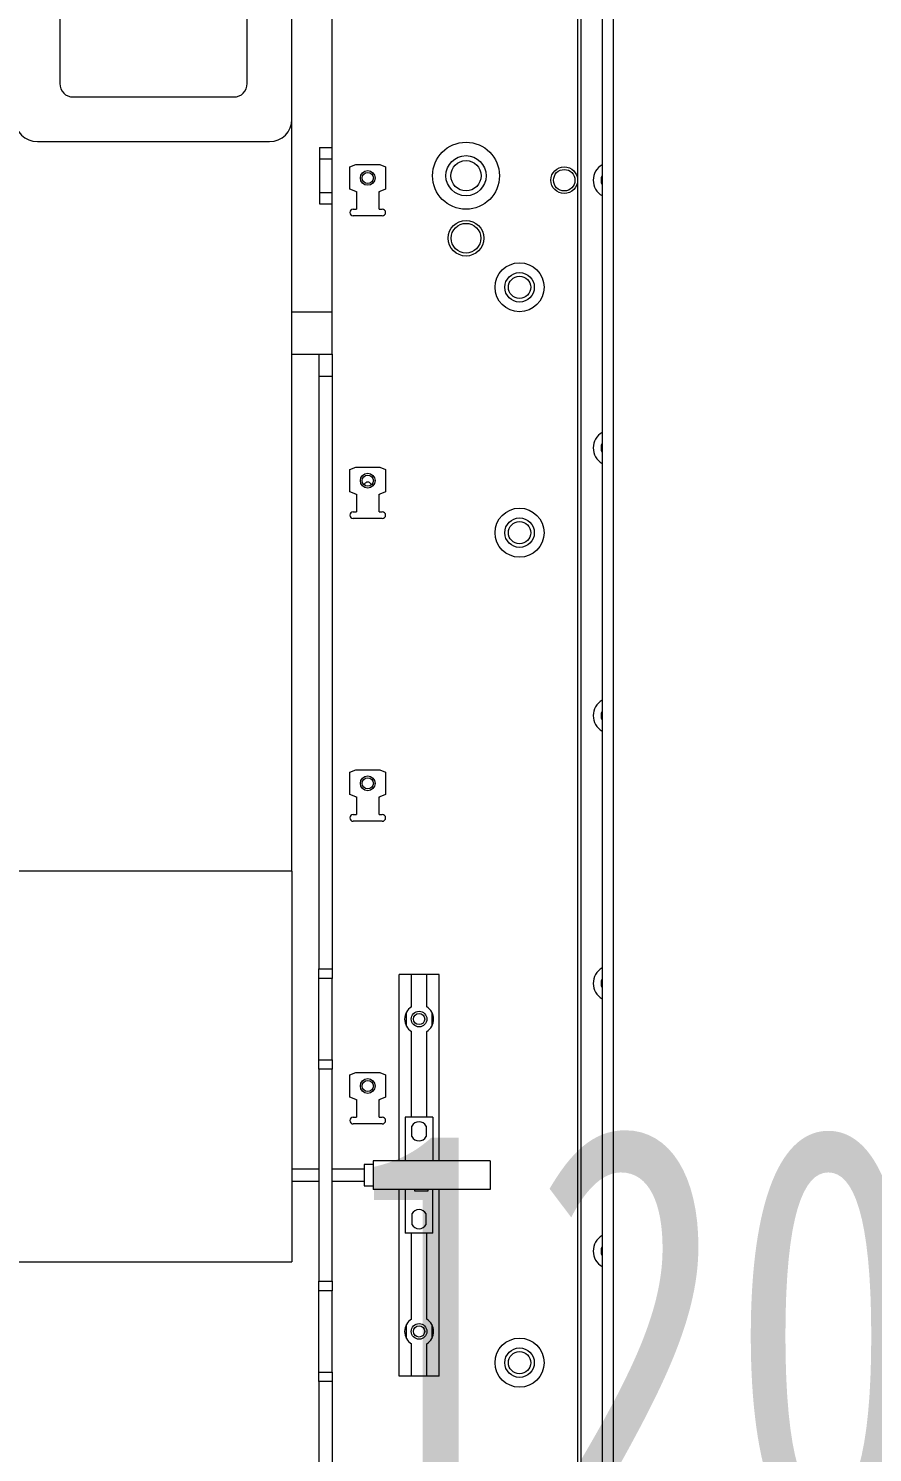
# Model space of a CAD drawing. Header units: millimetres. Extents: x 169 to 14583, y -399 to 10804.
# Drawn here: x 7823.3 to 8012.3, y 5255.4 to 5574.5 of the extents above; entities that cross this region are included whole.
import ezdxf

# ---------------------------------------------------------------- set-up
doc = ezdxf.new("R2010")
doc.units = ezdxf.units.MM
doc.header["$LTSCALE"] = 35
doc.layers.add('1', color=70, linetype='Continuous')
doc.styles.add('SLDTEXTSTYLE2', font='TXT', dxfattribs={"width": 0.7})
doc.dimstyles.new('SLDDIMSTYLE3', dxfattribs={"dimtxt": 105.988363, "dimasz": 26.25, "dimexe": 0, "dimexo": 0.0625, "dimgap": 26.497091, "dimtad": 1, "dimrnd": 1e-09, "dimzin": 12, "dimdsep": 46, "dimtxsty": 'SLDTEXTSTYLE2', "dimsah": 1, "dimcen": 0.09, "dimadec": 0, "dimazin": 3, "dimtfac": 1, "dimtdec": 3, "dimtofl": 0, "dimtmove": 0, "dimatfit": 3, "dimfxl": 0, "dimfrac": 2, "dimtolj": 1, "dimtzin": 12, "dimarcsym": 0})
doc.dimstyles.new('SLDDIMSTYLE5', dxfattribs={"dimtxt": 105.988363, "dimasz": 26.25, "dimexe": 0, "dimexo": 0.0625, "dimgap": 26.497091, "dimtad": 1, "dimdec": 0, "dimrnd": 1e-09, "dimzin": 12, "dimdsep": 46, "dimtxsty": 'SLDTEXTSTYLE2', "dimsah": 1, "dimcen": 0.09, "dimadec": 0, "dimazin": 3, "dimtfac": 1, "dimtdec": 3, "dimtofl": 0, "dimtmove": 0, "dimatfit": 3, "dimfxl": 0, "dimfrac": 2, "dimtolj": 1, "dimtzin": 12, "dimarcsym": 0})

# ---------------------------------------------------------------- blocks, each defined once
blk = doc.blocks.new('_D_38')
at = {"layer": '1'}
for p, q in [((8156.08, 5335.52), (8156.08, 4480.02)), ((6541.28, 5040.02), (6541.28, 4480.02)), ((7207.03, 4709.49), (7490.33, 4709.49)), ((7490.33, 4547.43), (7207.03, 4547.43)), ((6541.28, 4515.02), (8156.08, 4515.02))]:
    blk.add_line(p, q, dxfattribs=at)
for centre, start, end in [((7207.03, 4628.46), 90, 270), ((7490.33, 4628.46), 270, 90)]:
    blk.add_arc(centre, 81.03, start, end, dxfattribs=at)
for points in [[(6541.28, 4515.02), (6567.53, 4509.77), (6567.53, 4520.27)], [(8156.08, 4515.02), (8129.83, 4520.27), (8129.83, 4509.77)]]:
    blk.add_solid(points, dxfattribs=at)
at = {"layer": '1', "insert": (7207.03, 4686.09), "char_height": 92.604, "attachment_point": 1, "style": 'SLDTEXTSTYLE2'}
blk.add_mtext('1615', dxfattribs=at)
blk = doc.blocks.new('_D_42')
at = {"layer": '1'}
for p, q in [((6541.28, 5209.24), (7741.28, 5209.24)), ((7741.28, 5209.24), (8175.5, 5209.24))]:
    blk.add_line(p, q, dxfattribs=at)
for points in [[(6541.28, 5209.24), (6567.53, 5203.99), (6567.53, 5214.49)], [(7741.28, 5209.24), (7715.03, 5214.49), (7715.03, 5203.99)]]:
    blk.add_solid(points, dxfattribs=at)
at = {"layer": '1', "insert": (7892.2, 5328.61), "char_height": 92.604, "attachment_point": 1, "style": 'SLDTEXTSTYLE2'}
blk.add_mtext('1200', dxfattribs=at)

msp = doc.modelspace()

# ---------------------------------------------------------------- linework, layer by layer
at = {"color": 7, "linetype": 'Continuous', "lineweight": 18}
for p, q in [((7891.279, 5501.518), (7891.279, 5599.168)), ((7946.279, 5599.168), (7946.279, 5220.518)), ((7947.029, 5599.168), (7947.029, 5220.518)), ((7951.779, 5599.168), (7951.779, 5170.518)), ((7954.279, 5599.168), (7954.279, 5170.518)), ((7830.279, 5594.668), (7830.279, 5562.168)), ((7872.279, 5562.168), (7872.279, 5594.668)), ((7882.279, 5554.168), (7882.279, 5591.168)), ((7833.279, 5559.168), (7869.279, 5559.168)), ((7882.279, 5385.653), (7882.279, 5554.168)), ((7825.279, 5549.168), (7877.279, 5549.168)), ((7888.479, 5547.818), (7891.279, 5547.818)), ((7888.479, 5547.818), (7888.479, 5545.268)), ((7888.479, 5545.268), (7888.479, 5537.768)), ((7888.479, 5545.268), (7891.279, 5545.268)), ((7895.279, 5543.518), (7896.579, 5544.018)), ((7895.279, 5538.518), (7895.279, 5543.518)), ((7896.579, 5544.018), (7901.979, 5544.018)), ((7901.979, 5544.018), (7903.279, 5543.518)), ((7903.279, 5543.518), (7903.279, 5538.518)), ((7888.479, 5537.768), (7891.279, 5537.768)), ((7888.479, 5537.768), (7888.479, 5535.218)), ((7896.579, 5538.018), (7895.279, 5538.518)), ((7896.579, 5538.018), (7896.752, 5538.018)), ((7896.752, 5538.018), (7896.752, 5534.018)), ((7901.805, 5538.018), (7901.979, 5538.018)), ((7901.805, 5534.018), (7901.805, 5538.018)), ((7903.279, 5538.518), (7901.979, 5538.018)), ((7888.479, 5535.218), (7891.279, 5535.218)), ((7896.029, 5534.018), (7896.752, 5534.018)), ((7901.805, 5534.018), (7902.529, 5534.018)), ((7902.529, 5532.518), (7896.029, 5532.518)), ((7882.279, 5511.018), (7891.279, 5511.018)), ((7882.279, 5501.518), (7888.279, 5501.518)), ((7888.279, 5501.518), (7891.279, 5501.518)), ((7888.279, 5501.518), (7888.279, 5496.518)), ((7891.279, 5501.518), (7891.279, 5496.518)), ((7891.279, 5496.518), (7888.279, 5496.518)), ((7888.279, 5496.518), (7888.279, 5363.761)), ((7891.279, 5496.518), (7891.279, 5363.761)), ((7895.279, 5475.685), (7896.579, 5476.185)), ((7895.279, 5470.685), (7895.279, 5475.685)), ((7896.579, 5476.185), (7901.979, 5476.185)), ((7901.979, 5476.185), (7903.279, 5475.685)), ((7903.279, 5475.685), (7903.279, 5470.685)), ((7896.579, 5470.185), (7895.279, 5470.685)), ((7896.579, 5470.185), (7896.752, 5470.185)), ((7896.752, 5470.185), (7896.752, 5466.185)), ((7901.805, 5470.185), (7901.979, 5470.185)), ((7901.805, 5466.185), (7901.805, 5470.185)), ((7903.279, 5470.685), (7901.979, 5470.185)), ((7896.029, 5466.185), (7896.752, 5466.185)), ((7902.529, 5464.685), (7896.029, 5464.685)), ((7901.805, 5466.185), (7902.529, 5466.185)), ((7895.279, 5407.851), (7896.579, 5408.351)), ((7895.279, 5402.851), (7895.279, 5407.851)), ((7896.579, 5408.351), (7901.979, 5408.351)), ((7901.979, 5408.351), (7903.279, 5407.851)), ((7903.279, 5407.851), (7903.279, 5402.851)), ((7896.579, 5402.351), (7895.279, 5402.851)), ((7896.579, 5402.351), (7896.752, 5402.351)), ((7896.752, 5402.351), (7896.752, 5398.351)), ((7901.805, 5402.351), (7901.979, 5402.351)), ((7901.805, 5398.351), (7901.805, 5402.351)), ((7903.279, 5402.851), (7901.979, 5402.351)), ((7896.029, 5398.351), (7896.752, 5398.351)), ((7902.529, 5396.851), (7896.029, 5396.851)), ((7901.805, 5398.351), (7902.529, 5398.351)), ((7882.279, 5385.653), (7820.279, 5385.653)), ((7882.279, 5385.653), (7882.279, 5298.153)), ((7888.279, 5363.761), (7891.279, 5363.761)), ((7888.279, 5361.639), (7888.279, 5363.761)), ((7891.279, 5361.639), (7888.279, 5361.639)), ((7888.279, 5343.397), (7888.279, 5361.639)), ((7891.279, 5363.761), (7891.279, 5361.639)), ((7891.279, 5343.397), (7891.279, 5361.639)), ((7906.279, 5320.718), (7906.279, 5362.518)), ((7909.079, 5362.518), (7906.279, 5362.518)), ((7909.079, 5355.288), (7909.079, 5362.518)), ((7912.479, 5362.518), (7909.079, 5362.518)), ((7912.479, 5355.288), (7912.479, 5362.518)), ((7915.279, 5362.518), (7912.479, 5362.518)), ((7915.279, 5320.718), (7915.279, 5362.518)), ((7907.929, 5350.956), (7907.929, 5354.08)), ((7913.629, 5354.08), (7913.629, 5350.956)), ((7909.079, 5330.518), (7909.079, 5349.748)), ((7912.479, 5330.518), (7912.479, 5349.748)), ((7888.279, 5343.397), (7891.279, 5343.397)), ((7888.279, 5341.275), (7888.279, 5343.397)), ((7891.279, 5343.397), (7891.279, 5341.275)), ((7891.279, 5341.275), (7888.279, 5341.275)), ((7888.279, 5341.275), (7888.279, 5293.761)), ((7891.279, 5293.761), (7891.279, 5341.275)), ((7895.279, 5340.018), (7896.579, 5340.518)), ((7895.279, 5335.018), (7895.279, 5340.018)), ((7896.579, 5340.518), (7901.979, 5340.518)), ((7901.979, 5340.518), (7903.279, 5340.018)), ((7903.279, 5340.018), (7903.279, 5335.018)), ((7896.579, 5334.518), (7895.279, 5335.018)), ((7896.579, 5334.518), (7896.752, 5334.518)), ((7896.752, 5334.518), (7896.752, 5330.518)), ((7901.805, 5334.518), (7901.979, 5334.518)), ((7901.805, 5330.518), (7901.805, 5334.518)), ((7903.279, 5335.018), (7901.979, 5334.518)), ((7896.029, 5330.518), (7896.752, 5330.518)), ((7901.805, 5330.518), (7902.529, 5330.518)), ((7907.679, 5330.518), (7907.679, 5320.718)), ((7913.879, 5330.518), (7907.679, 5330.518)), ((7913.879, 5330.518), (7913.879, 5320.718)), ((7902.529, 5329.018), (7896.029, 5329.018)), ((7909.179, 5326.193), (7909.179, 5328.542)), ((7912.379, 5328.542), (7912.379, 5326.193)), ((7900.479, 5320.718), (7900.479, 5314.318)), ((7926.679, 5320.718), (7900.479, 5320.718)), ((7926.679, 5320.718), (7926.679, 5314.318)), ((7888.279, 5318.868), (7882.279, 5318.868)), ((7898.479, 5318.868), (7891.279, 5318.868)), ((7900.479, 5319.918), (7898.479, 5319.918)), ((7898.479, 5319.918), (7898.479, 5317.518)), ((7898.479, 5317.518), (7898.479, 5315.118)), ((7882.279, 5316.168), (7888.279, 5316.168)), ((7891.279, 5316.168), (7898.479, 5316.168)), ((7898.479, 5315.118), (7900.479, 5315.118)), ((7926.679, 5314.318), (7900.479, 5314.318)), ((7906.279, 5272.518), (7906.279, 5314.318)), ((7907.679, 5314.318), (7907.679, 5304.518)), ((7909.779, 5314.318), (7909.779, 5314.018)), ((7909.779, 5314.018), (7911.279, 5314.018)), ((7911.279, 5314.018), (7912.779, 5314.018)), ((7912.779, 5314.018), (7912.779, 5314.318)), ((7913.879, 5304.518), (7913.879, 5314.318)), ((7915.279, 5272.518), (7915.279, 5314.318)), ((7909.179, 5308.842), (7909.179, 5306.493)), ((7912.379, 5306.493), (7912.379, 5308.842)), ((7913.879, 5304.518), (7907.679, 5304.518)), ((7909.079, 5285.288), (7909.079, 5304.518)), ((7912.479, 5285.288), (7912.479, 5304.518)), ((7820.279, 5298.153), (7882.279, 5298.153)), ((7888.279, 5293.761), (7891.279, 5293.761)), ((7888.279, 5291.639), (7888.279, 5293.761)), ((7891.279, 5291.639), (7888.279, 5291.639)), ((7888.279, 5273.397), (7888.279, 5291.639)), ((7891.279, 5293.761), (7891.279, 5291.639)), ((7891.279, 5273.397), (7891.279, 5291.639)), ((7907.929, 5280.956), (7907.929, 5284.08)), ((7913.629, 5284.08), (7913.629, 5280.956)), ((7909.079, 5272.518), (7909.079, 5279.748)), ((7912.479, 5272.518), (7912.479, 5279.748)), ((7888.279, 5273.397), (7891.279, 5273.397)), ((7888.279, 5271.275), (7888.279, 5273.397)), ((7891.279, 5273.397), (7891.279, 5271.275)), ((7909.079, 5272.518), (7906.279, 5272.518)), ((7912.479, 5272.518), (7909.079, 5272.518)), ((7915.279, 5272.518), (7912.479, 5272.518)), ((7891.279, 5271.275), (7888.279, 5271.275)), ((7888.279, 5271.275), (7888.279, 5156.518)), ((7891.279, 5271.275), (7891.279, 5156.518))]:
    msp.add_line(p, q, dxfattribs=at)
for centre, radius in [((7921.279, 5541.518), 7.5), ((7921.279, 5541.518), 4.5), ((7921.279, 5541.518), 3.4), ((7943.279, 5540.518), 3), ((7899.279, 5541.018), 1.65), ((7899.279, 5541.018), 1.25), ((7943.279, 5540.518), 2.4), ((7921.279, 5527.518), 4), ((7921.279, 5527.518), 3.33), ((7933.279, 5516.518), 5.5), ((7933.279, 5516.518), 3.3), ((7933.279, 5516.518), 2.5), ((7899.279, 5473.185), 1.65), ((7899.279, 5473.185), 1.25), ((7933.279, 5461.518), 5.5), ((7933.279, 5461.518), 3.3), ((7933.279, 5461.518), 2.5), ((7899.279, 5405.351), 1.65), ((7899.279, 5405.351), 1.25), ((7910.779, 5352.518), 1.75), ((7910.779, 5352.518), 1.25), ((7899.279, 5337.518), 1.65), ((7899.279, 5337.518), 1.25), ((7910.779, 5282.518), 1.75), ((7910.779, 5282.518), 1.25), ((7933.279, 5275.518), 5.5), ((7933.279, 5275.518), 3.3), ((7933.279, 5275.518), 2.5)]:
    msp.add_circle(centre, radius, dxfattribs=at)
for centre, radius, start, end in [((7833.279, 5562.168), 3, 180, 270), ((7869.279, 5562.168), 3, 270, 0), ((7825.279, 5554.168), 5, 180, 270), ((7877.279, 5554.168), 5, 270, 0), ((7953.779, 5540.518), 4, 120, 240), ((7953.779, 5540.518), 2.25, 152.73396, 207.26604), ((7896.029, 5533.268), 0.75, 90, 180), ((7902.529, 5533.268), 0.75, 360, 90), ((7896.029, 5533.268), 0.75, 180, 270), ((7902.529, 5533.268), 0.75, 270, 360), ((7953.779, 5480.518), 4, 120, 240), ((7953.779, 5480.518), 2.25, 152.73396, 207.26604), ((7896.029, 5465.435), 0.75, 90, 180), ((7896.029, 5465.435), 0.75, 180, 270), ((7902.529, 5465.435), 0.75, 360, 90), ((7902.529, 5465.435), 0.75, 270, 360), ((7953.779, 5420.518), 4, 120, 240), ((7953.779, 5420.518), 2.25, 152.73396, 207.26604), ((7896.029, 5397.601), 0.75, 90, 180), ((7896.029, 5397.601), 0.75, 180, 270), ((7902.529, 5397.601), 0.75, 360, 90), ((7902.529, 5397.601), 0.75, 270, 360), ((7953.779, 5360.518), 4, 120, 240), ((7953.779, 5360.518), 2.25, 152.73396, 207.26604), ((7910.779, 5352.518), 3.25, 121.53887, 238.46113), ((7910.779, 5352.518), 3.25, 301.53887, 58.46113), ((7896.029, 5329.768), 0.75, 90, 180), ((7896.029, 5329.768), 0.75, 180, 270), ((7902.529, 5329.768), 0.75, 360, 90), ((7902.529, 5329.768), 0.75, 270, 360), ((7910.779, 5327.718), 1.8, 27.26604, 152.73396), ((7910.779, 5327.018), 1.8, 207.26604, 332.73396), ((7910.779, 5308.018), 1.8, 27.26604, 152.73396), ((7910.779, 5307.318), 1.8, 207.26604, 332.73396), ((7953.779, 5300.518), 4, 120, 240), ((7953.779, 5300.518), 2.25, 152.73396, 207.26604), ((7910.779, 5282.518), 3.25, 121.53887, 238.46113), ((7910.779, 5282.518), 3.25, 301.53887, 58.46113)]:
    msp.add_arc(centre, radius, start, end, dxfattribs=at)
msp.add_open_spline([(7900.056, 5472.205), (7900.055, 5472.23), (7900.052, 5472.314), (7899.983, 5472.479), (7899.8, 5472.674), (7899.582, 5472.805), (7899.394, 5472.869), (7899.284, 5472.883), (7899.156, 5472.869), (7898.951, 5472.793), (7898.736, 5472.657), (7898.571, 5472.468), (7898.506, 5472.321), (7898.503, 5472.233), (7898.502, 5472.205)], degree=3, knots=[0, 0, 0, 0, 0.0334095, 0.1111181, 0.238272, 0.4033252, 0.4607034, 0.497693, 0.5348681, 0.6137445, 0.7849699, 0.8839005, 0.9627085, 1, 1, 1, 1], dxfattribs=at)

# ---------------------------------------------------------------- dimensions: what is measured, and where the dimension line sits
at = {"layer": '1'}
dim = msp.add_linear_dim(base=(8156.079, 4515.018), p1=(6541.279, 5075.018), p2=(8156.079, 5370.518), dimstyle='SLDDIMSTYLE5', dxfattribs=at)
dim.commit()
dim.dimension.update_dxf_attribs({"geometry": '_D_38', "text_midpoint": (7348.679, 4515.018), "dimtype": 160})
dim = msp.add_linear_dim(base=(7741.279, 5209.24), p1=(6541.279, 5075.018), p2=(7741.279, 5194.018), angle=0, dimstyle='SLDDIMSTYLE3', dxfattribs=at)
dim.commit()
dim.dimension.update_dxf_attribs({"geometry": '_D_42', "text_midpoint": (8033.851, 5209.24), "dimtype": 160})

doc.saveas('drawing.dxf')
